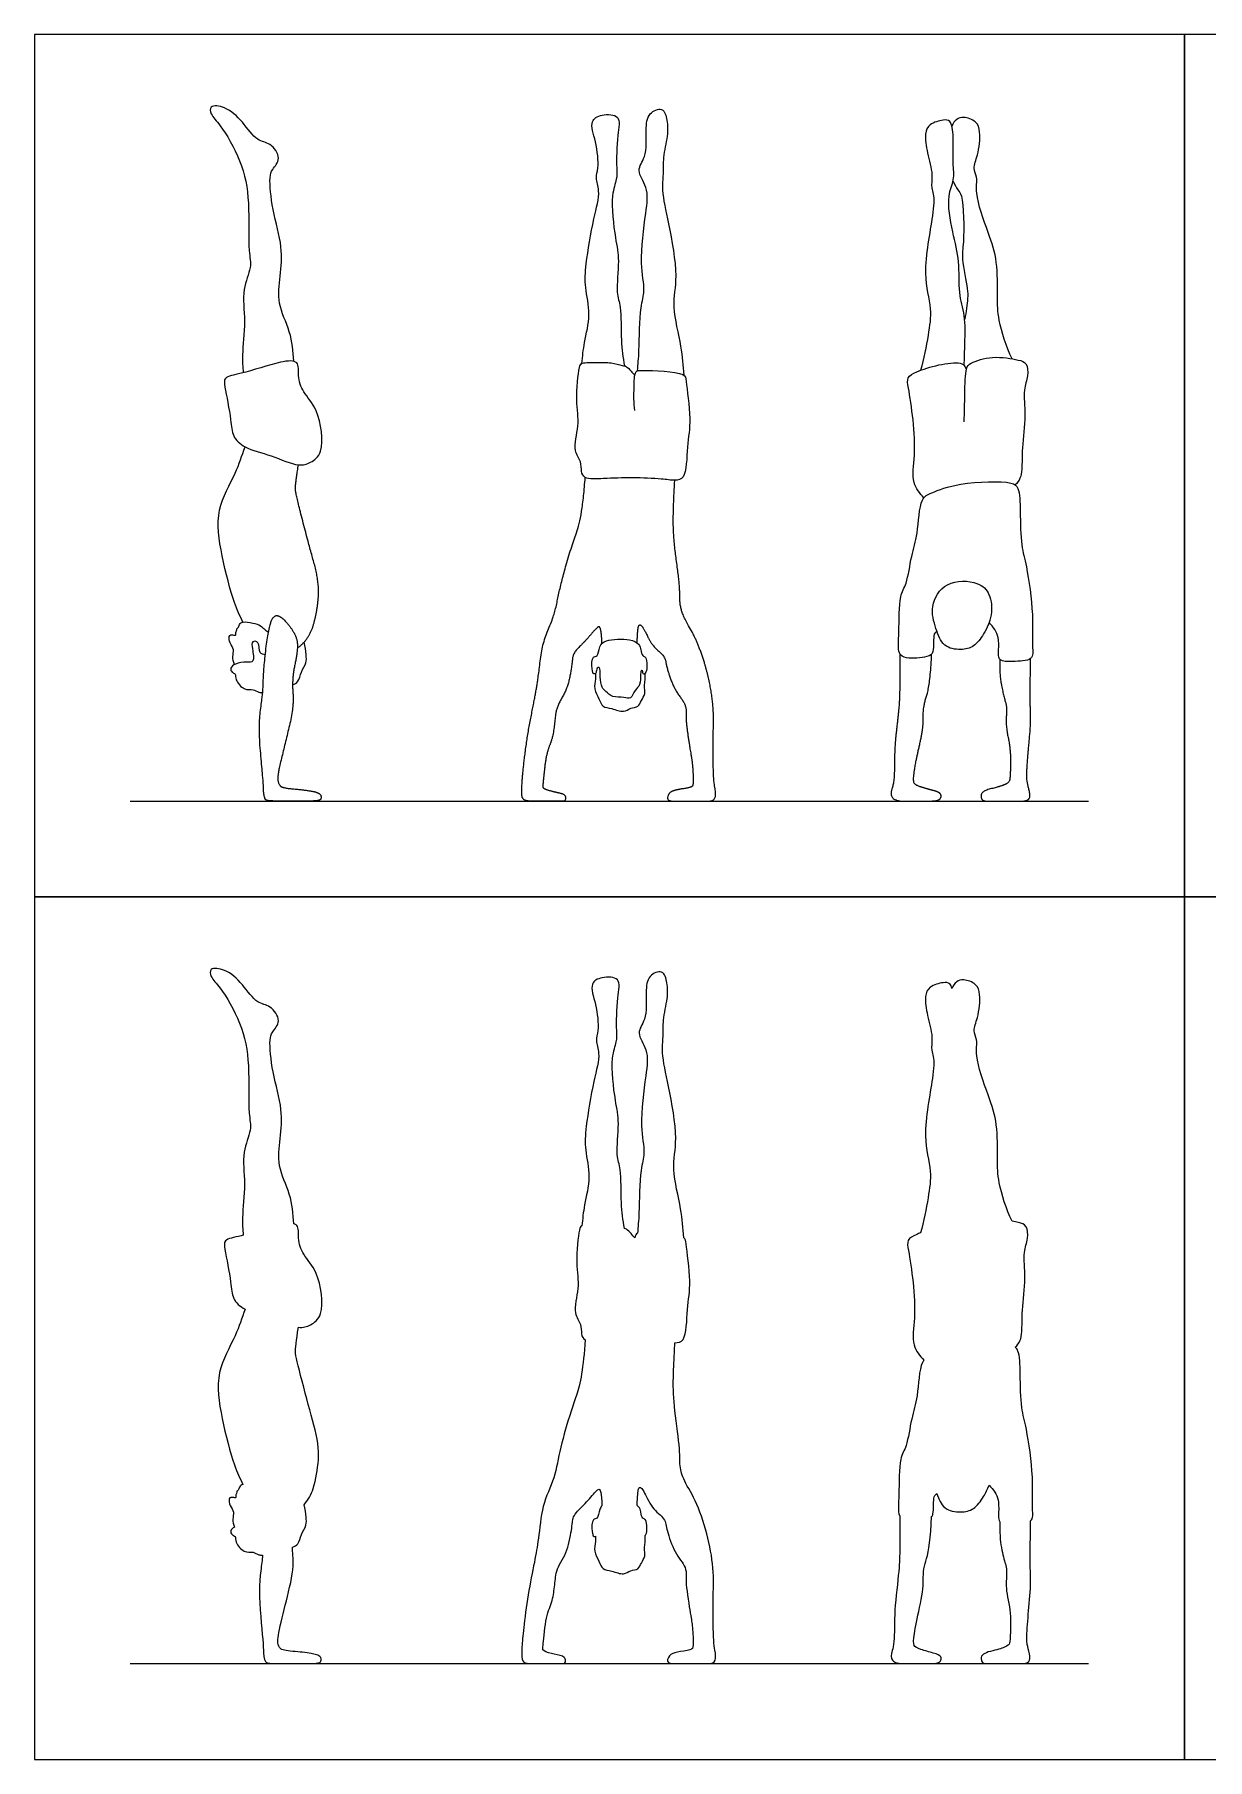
# Model space of a CAD drawing. Header units: millimetres. Extents: x 0.3 to 34.9, y 0.2 to 32.
# Drawn here: x 0.29 to 4.02, y 8.16 to 13.65 of the extents above; entities that cross this region are included whole.
import ezdxf

# ---------------------------------------------------------------- set-up
doc = ezdxf.new("R2010")
doc.units = ezdxf.units.MM
for name, color, linetype, true_color in [('AG-DIAGRAM', 7, 'Continuous', 0xfecc66), ('AG-OUTLINE', 7, 'Continuous', 0x8000ff), ('AG-PEOPLE', 7, 'Continuous', 0x66ccff), ('X-VPRT', 6, 'Continuous', 0xff00ff)]:
    doc.layers.add(name, color=color, linetype=linetype, true_color=true_color)

msp = doc.modelspace()

# ---------------------------------------------------------------- linework, layer by layer
at = {"layer": 'AG-DIAGRAM'}
for points in [[(0.5923, 11.2117), (3.6403, 11.2117)], [(0.5923, 8.4685), (3.6403, 8.4685)]]:
    msp.add_lwpolyline(points, dxfattribs=at)
at = {"layer": 'AG-OUTLINE'}
for points, knots in [([(1.1084, 8.839), (1.1083, 8.8305), (1.1087, 8.8221), (1.112, 8.7856), (1.1085, 8.7517), (1.0896, 8.6721), (1.0806, 8.6351), (1.0638, 8.5665), (1.0602, 8.5449), (1.0629, 8.5272), (1.0656, 8.5207), (1.0739, 8.5124), (1.0869, 8.5094), (1.1307, 8.5059), (1.1504, 8.5035), (1.1856, 8.4976), (1.1955, 8.4933), (1.1999, 8.4821), (1.1997, 8.4775), (1.1944, 8.4703), (1.1787, 8.4685), (1.1213, 8.4685), (1.095, 8.4685), (1.0468, 8.4685), (1.0317, 8.4696), (1.0199, 8.4741), (1.0167, 8.4847), (1.0155, 8.5222), (1.0124, 8.5607), (1.0015, 8.6769), (1.0015, 8.7252), (1.0097, 8.7828), (1.0118, 8.7995), (1.0131, 8.8136), (1.0089, 8.8135), (0.9984, 8.8141), (0.983, 8.8269), (0.9548, 8.8187), (0.9247, 8.854), (0.9287, 8.8743), (0.9141, 8.8774), (0.9091, 8.8918), (0.9172, 8.8998), (0.9232, 8.9029), (0.9203, 8.9111), (0.9156, 8.9284), (0.9244, 8.9506), (0.9084, 8.97), (0.9046, 8.9925), (0.9113, 8.9989), (0.9244, 8.9958), (0.9285, 8.9967), (0.926, 9.0059), (0.9311, 9.0094), (0.93, 9.0176), (0.9364, 9.0197), (0.9385, 9.0315), (0.9453, 9.037), (0.9505, 9.0382), (0.9405, 9.0586), (0.9199, 9.1008), (0.8813, 9.2509), (0.8598, 9.3938), (0.9296, 9.5098), (0.9471, 9.5674), (0.9572, 9.5956), (0.9403, 9.6047), (0.915, 9.6293), (0.9137, 9.6819), (0.893, 9.7826), (0.8885, 9.8192), (0.9227, 9.8239), (0.9491, 9.8305), (0.9514, 9.8311), (0.95, 9.85), (0.9462, 9.8886), (0.9608, 9.9955), (0.9447, 10.0936), (0.9804, 10.1662), (0.9657, 10.2209), (0.9735, 10.3763), (0.9495, 10.5022), (0.8828, 10.6169), (0.8481, 10.649), (0.8433, 10.6844), (0.8994, 10.6769), (0.9501, 10.6315), (0.9929, 10.5662), (1.0383, 10.5644), (1.0757, 10.5126), (1.0424, 10.4777), (1.0333, 10.4499), (1.0433, 10.3448), (1.078, 10.2334), (1.0702, 10.1392), (1.0573, 10.0506), (1.1045, 9.9625), (1.1103, 9.8991), (1.1123, 9.8675), (1.1163, 9.8665), (1.1293, 9.8596), (1.1236, 9.8191), (1.1413, 9.7656), (1.1929, 9.7169), (1.2126, 9.578), (1.1664, 9.5443), (1.1422, 9.5366), (1.1269, 9.5383), (1.12, 9.496), (1.1168, 9.4697), (1.1182, 9.4492), (1.1253, 9.4182), (1.1522, 9.315), (1.1647, 9.2685), (1.1881, 9.1857), (1.1928, 9.1491), (1.188, 9.0856), (1.1825, 9.0551), (1.1678, 9.0061), (1.1581, 8.9887), (1.1447, 8.9739), (1.1484, 8.9612), (1.1514, 8.935), (1.1542, 8.908), (1.1341, 8.8805), (1.129, 8.8475), (1.1146, 8.8413), (1.1084, 8.839)], [-3.408778, -3.408778, -3.408778, -3.408778, -3.353435, -3.353435, -3.167133, -3.167133, -2.980831, -2.980831, -2.794529, -2.794529, -2.608227, -2.608227, -2.421925, -2.421925, -2.235623, -2.235623, -2.049321, -2.049321, -1.863019, -1.863019, -1.676717, -1.676717, -1.490415, -1.490415, -1.304114, -1.304114, -1.117812, -1.117812, -0.93151, -0.93151, -0.745208, -0.745208, -0.652088, -0.652088, -0.652088, -0.497179, -0.269646, -0.001317, 0.275959, 0.483557, 0.659042, 0.840504, 1.03448, 1.03448, 1.03448, 1.296802, 1.533748, 1.785704, 2.020754, 2.157775, 2.341779, 2.428266, 2.570894, 2.692313, 2.825711, 2.944454, 3.113532, 3.299243, 3.299243, 3.299243, 3.723196, 4.356951, 4.976147, 5.555019, 6.041114, 6.041114, 6.041114, 6.403589, 6.777191, 7.301924, 7.571979, 7.942371, 7.976927, 7.976927, 7.976927, 8.363511, 8.892563, 9.409472, 9.845771, 10.223399, 10.852574, 11.455482, 12.034713, 12.385066, 12.625616, 12.956892, 13.394818, 13.834094, 14.167384, 14.534042, 14.857915, 15.128909, 15.644774, 16.211001, 16.704906, 17.180769, 17.683527, 18.183472, 18.183472, 18.183472, 18.287807, 18.614231, 18.99254, 19.428963, 20.009983, 20.365324, 20.686623, 20.686623, 20.686623, 20.957251, 20.957251, 21.227879, 21.227879, 21.498507, 21.498507, 21.769135, 21.769135, 22.039763, 22.039763, 22.224484, 22.224484, 22.224484, 22.547963, 22.809025, 23.103358, 23.391259, 23.620499, 23.620499, 23.620499, 23.620499]), ([(2.3241, 9.4892), (2.3201, 9.4189), (2.3185, 9.3686), (2.3205, 9.3079), (2.3241, 9.2698), (2.3369, 9.178), (2.34, 9.1452), (2.3394, 9.1056), (2.3414, 9.0885), (2.3499, 9.0598), (2.3592, 9.0405), (2.3877, 8.9922), (2.401, 8.9614), (2.4257, 8.8863), (2.4346, 8.8494), (2.4459, 8.7768), (2.4481, 8.7417), (2.4458, 8.6738), (2.4455, 8.6362), (2.4467, 8.5535), (2.4485, 8.5258), (2.4545, 8.4974), (2.4547, 8.4867), (2.4494, 8.4721), (2.4423, 8.4685), (2.419, 8.4685), (2.4016, 8.4685), (2.3555, 8.4685), (2.3362, 8.4685), (2.3054, 8.4685), (2.2988, 8.473), (2.3035, 8.4911), (2.3089, 8.4972), (2.3257, 8.5036), (2.3377, 8.5063), (2.3688, 8.5105), (2.3777, 8.5132), (2.3823, 8.5196), (2.383, 8.5322), (2.3811, 8.576), (2.3796, 8.5926), (2.3755, 8.6151), (2.3718, 8.6385), (2.3609, 8.7097), (2.3588, 8.7352), (2.3613, 8.7659), (2.3555, 8.7816), (2.3297, 8.8138), (2.319, 8.8339), (2.3022, 8.882), (2.2971, 8.8999), (2.2936, 8.9234), (2.2859, 8.9348), (2.2585, 8.9574), (2.247, 8.9728), (2.2281, 9.012), (2.2214, 9.0235), (2.2133, 9.0305), (2.2103, 9.0294), (2.2066, 9.0179), (2.2052, 9.0007), (2.2042, 8.972), (2.2058, 8.9707), (2.2119, 8.9647), (2.2148, 8.9569), (2.216, 8.9509), (2.2161, 8.9508), (2.2178, 8.9417), (2.2193, 8.93), (2.2341, 8.9276), (2.2355, 8.9006), (2.2355, 8.8837), (2.2308, 8.8767), (2.23, 8.8758), (2.2302, 8.8683), (2.2305, 8.8529), (2.2261, 8.8354), (2.2321, 8.8094), (2.2166, 8.7897), (2.2096, 8.7666), (2.182, 8.7666), (2.1612, 8.7482), (2.1243, 8.7651), (2.0928, 8.7661), (2.0839, 8.7955), (2.0652, 8.8243), (2.0726, 8.8568), (2.0715, 8.8685), (2.0714, 8.8742), (2.0701, 8.8733), (2.0643, 8.8715), (2.0596, 8.8897), (2.0595, 8.9312), (2.0812, 8.9268), (2.0821, 8.9559), (2.0892, 8.9674), (2.0924, 8.9704), (2.0916, 8.9905), (2.0903, 9.0049), (2.0865, 9.0219), (2.0838, 9.025), (2.0768, 9.0207), (2.0691, 9.0126), (2.0452, 8.9843), (2.0327, 8.971), (2.0065, 8.9458), (1.9996, 8.9337), (1.9979, 8.9105), (1.9952, 8.8919), (1.9858, 8.8409), (1.9775, 8.8182), (1.9535, 8.7783), (1.9467, 8.7602), (1.9432, 8.7278), (1.9412, 8.7112), (1.9367, 8.6775), (1.9321, 8.6607), (1.9182, 8.6273), (1.913, 8.6029), (1.9062, 8.5387), (1.9043, 8.5203), (1.9035, 8.511), (1.9096, 8.5069), (1.9348, 8.5), (1.9471, 8.4969), (1.9707, 8.4917), (1.9767, 8.4867), (1.9767, 8.4721), (1.974, 8.4685), (1.9633, 8.4685), (1.9501, 8.4685), (1.9078, 8.4685), (1.8894, 8.4685), (1.8584, 8.4685), (1.8483, 8.4702), (1.839, 8.477), (1.8368, 8.4856), (1.8374, 8.5132), (1.8383, 8.5295), (1.8414, 8.5673), (1.8446, 8.5953), (1.8543, 8.6694), (1.8604, 8.7059), (1.8749, 8.7777), (1.8805, 8.8068), (1.8883, 8.8517), (1.8923, 8.8809), (1.9004, 8.9531), (1.9089, 8.9858), (1.9349, 9.0446), (1.9445, 9.075), (1.9567, 9.1379), (1.9654, 9.1737), (1.9881, 9.2542), (1.9998, 9.2904), (2.0237, 9.3547), (2.0328, 9.4132), (2.0392, 9.4982), (2.0318, 9.5022), (2.0251, 9.5177), (2.0284, 9.5498), (1.9971, 9.5838), (2.023, 9.6661), (2.0075, 9.739), (2.018, 9.844), (2.0237, 9.8585), (2.028, 9.8607), (2.0309, 9.883), (2.0348, 9.928), (2.0591, 10.0163), (2.0365, 10.1032), (2.0406, 10.1785), (2.0641, 10.319), (2.0891, 10.406), (2.0704, 10.4507), (2.0836, 10.4836), (2.0753, 10.5648), (2.0505, 10.6322), (2.091, 10.6543), (2.156, 10.6523), (2.139, 10.5831), (2.1385, 10.4836), (2.1409, 10.4457), (2.1182, 10.3928), (2.1338, 10.2568), (2.1497, 10.1911), (2.1351, 10.0848), (2.1552, 10.0414), (2.151, 9.9314), (2.1594, 9.88), (2.1636, 9.8527), (2.1661, 9.8521), (2.1732, 9.85), (2.1828, 9.8383), (2.1928, 9.8273), (2.1969, 9.8226), (2.1977, 9.8267), (2.1998, 9.8332), (2.2033, 9.8362), (2.2055, 9.8372), (2.2072, 9.859), (2.2115, 9.8997), (2.212, 10.039), (2.232, 10.0918), (2.2103, 10.1823), (2.2314, 10.3361), (2.2427, 10.4185), (2.1981, 10.475), (2.2365, 10.5171), (2.2312, 10.6019), (2.2362, 10.6567), (2.288, 10.679), (2.3016, 10.6309), (2.3022, 10.5833), (2.2852, 10.5159), (2.2879, 10.4623), (2.2816, 10.408), (2.3047, 10.3029), (2.3365, 10.1384), (2.3114, 10.0427), (2.3467, 9.9143), (2.3502, 9.854), (2.3528, 9.8233), (2.3589, 9.8191), (2.3598, 9.7987), (2.3781, 9.6785), (2.3619, 9.6036), (2.3616, 9.4934), (2.3343, 9.4892), (2.3241, 9.4892)], [-5.086674, -5.086674, -5.086674, -5.086674, -4.917118, -4.917118, -4.747563, -4.747563, -4.578007, -4.578007, -4.408451, -4.408451, -4.238895, -4.238895, -4.069339, -4.069339, -3.899783, -3.899783, -3.730228, -3.730228, -3.560672, -3.560672, -3.391116, -3.391116, -3.22156, -3.22156, -3.052004, -3.052004, -2.882449, -2.882449, -2.712893, -2.712893, -2.543337, -2.543337, -2.373781, -2.373781, -2.204225, -2.204225, -2.03467, -2.03467, -1.865114, -1.865114, -1.695558, -1.695558, -1.526002, -1.526002, -1.356446, -1.356446, -1.186891, -1.186891, -1.017335, -1.017335, -0.847779, -0.847779, -0.678223, -0.678223, -0.508667, -0.508667, -0.339112, -0.339112, -0.169556, -0.169556, 0, 0, 0, 0.06709, 0.274504, 0.274504, 0.274504, 0.278759, 0.50674, 0.674199, 0.927852, 1.171695, 1.218146, 1.218146, 1.218146, 1.461541, 1.680292, 1.934675, 2.188118, 2.423803, 2.674441, 2.930381, 3.246118, 3.520795, 3.786691, 4.087176, 4.373359, 4.586464, 4.586464, 4.586464, 4.667171, 4.879644, 5.192577, 5.375081, 5.652004, 5.782372, 5.782372, 5.782372, 5.950124, 5.950124, 6.117876, 6.117876, 6.285627, 6.285627, 6.453379, 6.453379, 6.621131, 6.621131, 6.788883, 6.788883, 6.956635, 6.956635, 7.124386, 7.124386, 7.292138, 7.292138, 7.45989, 7.45989, 7.627642, 7.627642, 7.795394, 7.795394, 7.963145, 7.963145, 8.130897, 8.130897, 8.298649, 8.298649, 8.466401, 8.466401, 8.634153, 8.634153, 8.801904, 8.801904, 8.969656, 8.969656, 9.137408, 9.137408, 9.30516, 9.30516, 9.472912, 9.472912, 9.640663, 9.640663, 9.808415, 9.808415, 9.976167, 9.976167, 10.143919, 10.143919, 10.311671, 10.311671, 10.479422, 10.479422, 10.647174, 10.647174, 10.814926, 10.814926, 10.814926, 11.058943, 11.340038, 11.665977, 12.117938, 12.586383, 13.106233, 13.293707, 13.293707, 13.293707, 13.715188, 14.201633, 14.677168, 15.125474, 15.741383, 16.229595, 16.559566, 16.852429, 17.319997, 17.732152, 18.044159, 18.403329, 18.792392, 19.313133, 19.622241, 19.9995, 20.591039, 21.037543, 21.545613, 21.906186, 22.429894, 22.896466, 22.896466, 22.896466, 23.001908, 23.231694, 23.39752, 23.39752, 23.39752, 23.502513, 23.59553, 23.59553, 23.59553, 24.010971, 24.605901, 24.989905, 25.471018, 26.116303, 26.583563, 26.97275, 27.325053, 27.795884, 28.17056, 28.489203, 28.804304, 29.169295, 29.594571, 29.967948, 30.335066, 30.86899, 31.531092, 32.043964, 32.620616, 33.113725, 33.113725, 33.113725, 33.330024, 33.887286, 34.378012, 34.880374, 35.152432, 35.152432, 35.152432, 35.152432]), ([(3.4558, 8.9226), (3.4556, 8.8976), (3.4551, 8.8718), (3.4535, 8.8185), (3.4538, 8.791), (3.4563, 8.7346), (3.4554, 8.7043), (3.4494, 8.6399), (3.4469, 8.6102), (3.4431, 8.5554), (3.443, 8.5377), (3.4467, 8.5216), (3.449, 8.5117), (3.4544, 8.4883), (3.4538, 8.4801), (3.4461, 8.4708), (3.4378, 8.4685), (3.4126, 8.4685), (3.3945, 8.4685), (3.3471, 8.4685), (3.3291, 8.4685), (3.3043, 8.4685), (3.298, 8.4738), (3.298, 8.4951), (3.3081, 8.5028), (3.3482, 8.5123), (3.363, 8.5167), (3.3821, 8.5246), (3.3875, 8.5293), (3.3902, 8.5402), (3.3912, 8.5573), (3.3926, 8.615), (3.3901, 8.6429), (3.3786, 8.6973), (3.3767, 8.7201), (3.3804, 8.7569), (3.3793, 8.7726), (3.3713, 8.7984), (3.3672, 8.8158), (3.3587, 8.8597), (3.3569, 8.887), (3.3575, 8.9198), (3.3543, 8.9244), (3.3533, 8.9436), (3.3559, 8.989), (3.3423, 9.0139), (3.3305, 9.0298), (3.3236, 9.0364), (3.319, 9.0236), (3.3039, 8.9945), (3.2773, 8.9577), (3.2336, 8.948), (3.1782, 8.9569), (3.1635, 8.9916), (3.1575, 9.0095), (3.1543, 9.0064), (3.1437, 9.002), (3.1499, 8.9526), (3.1428, 8.9385), (3.1409, 8.9363), (3.1378, 8.8694), (3.1325, 8.825), (3.1172, 8.7812), (3.1136, 8.7586), (3.1148, 8.7118), (3.111, 8.6826), (3.0945, 8.6121), (3.0889, 8.5844), (3.0831, 8.5439), (3.0828, 8.5314), (3.0874, 8.5218), (3.0947, 8.5175), (3.1194, 8.5096), (3.1323, 8.5059), (3.1594, 8.4989), (3.1673, 8.4948), (3.1721, 8.4855), (3.1715, 8.4807), (3.164, 8.4709), (3.1502, 8.4685), (3.1023, 8.4685), (3.0795, 8.4685), (3.0361, 8.4685), (3.0224, 8.4721), (3.0109, 8.4864), (3.0105, 8.4967), (3.0203, 8.5238), (3.0227, 8.5482), (3.0222, 8.6186), (3.0247, 8.6586), (3.0352, 8.7482), (3.0382, 8.7805), (3.0394, 8.8203), (3.0398, 8.8658), (3.0402, 8.937), (3.0397, 8.9379), (3.0328, 8.9515), (3.039, 9.0081), (3.0357, 9.121), (3.0637, 9.1591), (3.0755, 9.2516), (3.0988, 9.3153), (3.1008, 9.4094), (3.1146, 9.4313), (3.1163, 9.4334), (3.1029, 9.4472), (3.075, 9.4811), (3.09, 9.5713), (3.0838, 9.6778), (3.0686, 9.7787), (3.0605, 9.8172), (3.0839, 9.83), (3.1014, 9.8371), (3.1056, 9.8387), (3.1163, 9.8753), (3.1298, 9.9501), (3.1437, 10.0371), (3.1077, 10.1469), (3.1457, 10.3235), (3.1495, 10.3978), (3.1382, 10.4191), (3.146, 10.4641), (3.1269, 10.5289), (3.1168, 10.5892), (3.1322, 10.624), (3.1763, 10.6358), (3.1981, 10.6355), (3.2038, 10.6222), (3.2054, 10.6161), (3.2084, 10.6242), (3.2197, 10.6394), (3.2434, 10.6464), (3.2848, 10.6319), (3.2977, 10.5956), (3.2897, 10.5236), (3.2708, 10.4824), (3.2888, 10.4514), (3.2761, 10.3983), (3.3227, 10.2741), (3.3519, 10.1865), (3.3493, 10.0729), (3.3518, 9.9983), (3.3777, 9.9138), (3.3972, 9.8754), (3.4042, 9.8741), (3.4242, 9.8699), (3.4457, 9.8639), (3.4486, 9.8184), (3.4304, 9.7753), (3.442, 9.6932), (3.4275, 9.5957), (3.4291, 9.5264), (3.4243, 9.4953), (3.4132, 9.4805), (3.407, 9.4747), (3.411, 9.4718), (3.421, 9.4568), (3.4227, 9.3865), (3.4246, 9.2805), (3.4444, 9.215), (3.4658, 9.0624), (3.4596, 8.9676), (3.4643, 8.9304), (3.4558, 8.9226)], [-2.973498, -2.973498, -2.973498, -2.973498, -2.824823, -2.824823, -2.676148, -2.676148, -2.527473, -2.527473, -2.378798, -2.378798, -2.230124, -2.230124, -2.081449, -2.081449, -1.932774, -1.932774, -1.784099, -1.784099, -1.635424, -1.635424, -1.486749, -1.486749, -1.338074, -1.338074, -1.189399, -1.189399, -1.040724, -1.040724, -0.892049, -0.892049, -0.743375, -0.743375, -0.5947, -0.5947, -0.446025, -0.446025, -0.29735, -0.29735, -0.148675, -0.148675, 0, 0, 0, 0.210403, 0.56528, 0.837637, 1.111984, 1.111984, 1.111984, 1.368371, 1.730539, 2.063958, 2.433949, 2.778214, 2.778214, 2.778214, 2.96379, 3.343595, 3.43467, 3.43467, 3.43467, 3.613522, 3.613522, 3.792374, 3.792374, 3.971227, 3.971227, 4.150079, 4.150079, 4.328931, 4.328931, 4.507784, 4.507784, 4.686636, 4.686636, 4.865488, 4.865488, 5.044341, 5.044341, 5.223193, 5.223193, 5.402045, 5.402045, 5.580898, 5.580898, 5.75975, 5.75975, 5.938602, 5.938602, 6.117455, 6.117455, 6.296307, 6.296307, 6.475159, 6.475159, 6.475159, 6.506077, 6.924361, 7.467496, 7.819686, 8.29544, 8.745246, 9.272802, 9.340656, 9.340656, 9.340656, 9.730187, 10.205475, 10.751313, 11.270159, 11.561852, 11.85647, 11.944698, 11.944698, 11.944698, 12.492942, 12.964933, 13.511686, 14.206982, 14.634027, 14.867274, 15.199318, 15.629404, 16.027761, 16.323819, 16.661177, 16.901297, 17.043108, 17.043108, 17.043108, 17.304506, 17.551695, 17.872298, 18.178878, 18.615712, 18.953379, 19.23297, 19.599008, 20.182634, 20.69272, 21.223645, 21.674769, 22.257693, 22.257693, 22.257693, 22.384752, 22.654387, 22.970613, 23.320923, 23.782109, 24.301819, 24.725692, 25.005042, 25.264056, 25.264056, 25.264056, 25.411401, 25.851572, 26.380755, 26.813522, 27.44698, 27.961563, 28.283403, 28.283403, 28.283403, 28.283403])]:
    msp.add_open_spline(points, degree=3, knots=knots, dxfattribs=at)
at = {"layer": 'AG-PEOPLE'}
for points, knots in [([(1.1123, 12.6107), (1.1103, 12.6423), (1.1045, 12.7057), (1.0573, 12.7938), (1.0702, 12.8824), (1.078, 12.9766), (1.0433, 13.088), (1.0333, 13.1931), (1.0424, 13.2209), (1.0757, 13.2558), (1.0383, 13.3076), (0.9929, 13.3094), (0.9501, 13.3747), (0.8994, 13.4201), (0.8433, 13.4276), (0.8481, 13.3922), (0.8828, 13.3601), (0.9495, 13.2454), (0.9735, 13.1195), (0.9657, 12.9641), (0.9804, 12.9094), (0.9447, 12.8368), (0.9608, 12.7387), (0.9462, 12.6318), (0.95, 12.5932), (0.9514, 12.5743)], [0, 0, 0, 0, 0.499945, 1.002703, 1.478566, 1.972471, 2.538698, 3.054563, 3.325557, 3.64943, 4.016088, 4.349378, 4.788654, 5.22658, 5.557857, 5.798406, 6.148759, 6.72799, 7.330899, 7.960074, 8.337701, 8.774, 9.290909, 9.819961, 10.206545, 10.206545, 10.206545, 10.206545]), ([(2.028, 12.6039), (2.0309, 12.6262), (2.0348, 12.6712), (2.0591, 12.7595), (2.0365, 12.8464), (2.0406, 12.9217), (2.0641, 13.0622), (2.0891, 13.1492), (2.0704, 13.1939), (2.0836, 13.2268), (2.0753, 13.308), (2.0505, 13.3754), (2.091, 13.3975), (2.156, 13.3955), (2.139, 13.3263), (2.1385, 13.2268), (2.1409, 13.1889), (2.1182, 13.136), (2.1338, 13), (2.1497, 12.9343), (2.1351, 12.828), (2.1552, 12.7846), (2.151, 12.6746), (2.1594, 12.6232), (2.1636, 12.5959)], [0, 0, 0, 0, 0.421481, 0.907925, 1.38346, 1.831766, 2.447676, 2.935888, 3.265859, 3.558722, 4.02629, 4.438445, 4.750451, 5.109621, 5.498684, 6.019426, 6.328534, 6.705793, 7.297332, 7.743835, 8.251905, 8.612478, 9.136186, 9.602759, 9.602759, 9.602759, 9.602759]), ([(2.2055, 12.5804), (2.2072, 12.6022), (2.2115, 12.6429), (2.212, 12.7822), (2.232, 12.835), (2.2103, 12.9255), (2.2314, 13.0793), (2.2427, 13.1617), (2.1981, 13.2182), (2.2365, 13.2603), (2.2312, 13.3451), (2.2362, 13.3999), (2.288, 13.4222), (2.3016, 13.3741), (2.3022, 13.3265), (2.2852, 13.2591), (2.2879, 13.2055), (2.2816, 13.1512), (2.3047, 13.0461), (2.3365, 12.8816), (2.3114, 12.7859), (2.3467, 12.6575), (2.3502, 12.5972), (2.3528, 12.5665)], [0, 0, 0, 0, 0.415441, 1.010372, 1.394375, 1.875488, 2.520773, 2.988034, 3.37722, 3.729524, 4.200355, 4.57503, 4.893673, 5.208774, 5.573765, 5.999042, 6.372418, 6.739536, 7.27346, 7.935562, 8.448434, 9.025086, 9.518195, 9.518195, 9.518195, 9.518195]), ([(3.3972, 12.6186), (3.3777, 12.657), (3.3518, 12.7415), (3.3493, 12.8161), (3.3519, 12.9297), (3.3227, 13.0173), (3.2761, 13.1415), (3.2888, 13.1946), (3.2708, 13.2256), (3.2897, 13.2668), (3.2977, 13.3388), (3.2848, 13.3751), (3.2434, 13.3896), (3.2197, 13.3826), (3.2084, 13.3674), (3.2054, 13.3593)], [0, 0, 0, 0, 0.582924, 1.034048, 1.564972, 2.075058, 2.658684, 3.024722, 3.304313, 3.64198, 4.078815, 4.385394, 4.705998, 4.953186, 5.214584, 5.214584, 5.214584, 5.214584]), ([(3.2444, 12.597), (3.2456, 12.6209), (3.246, 12.6679), (3.2497, 12.7574), (3.2242, 12.8288), (3.232, 12.9304), (3.2066, 13.0193), (3.1871, 13.1355), (3.2151, 13.1865), (3.2073, 13.2433), (3.2114, 13.3202), (3.2048, 13.3786), (3.1763, 13.379), (3.1322, 13.3672), (3.1168, 13.3324), (3.1269, 13.2721), (3.146, 13.2073), (3.1382, 13.1623), (3.1495, 13.141), (3.1457, 13.0667), (3.1077, 12.8901), (3.1437, 12.7803), (3.1298, 12.6933), (3.1163, 12.6185), (3.1056, 12.5819)], [0, 0, 0, 0, 0.433916, 0.912195, 1.35916, 1.864839, 2.371555, 2.917543, 3.293951, 3.672321, 4.136964, 4.500674, 4.740793, 5.078152, 5.37421, 5.772567, 6.202653, 6.534697, 6.767944, 7.194989, 7.890285, 8.437038, 8.909029, 9.457272, 9.457272, 9.457272, 9.457272]), ([(3.209, 13.1836), (3.2138, 13.1744), (3.2233, 13.1538), (3.2428, 13.1393), (3.2449, 12.9835), (3.2339, 12.9408), (3.2567, 12.8404), (3.2558, 12.8124), (3.2515, 12.766), (3.246, 12.7445)], [0, 0, 0, 0, 0.285498, 0.533938, 1.151079, 1.539634, 2.034022, 2.324271, 2.742353, 2.742353, 2.742353, 2.742353]), ([(3.2448, 12.4182), (3.2446, 12.4481), (3.2473, 12.503), (3.247, 12.5878), (3.2662, 12.6076), (3.3353, 12.6303), (3.414, 12.616), (3.4457, 12.6071), (3.4486, 12.5616), (3.4304, 12.5185), (3.442, 12.4364), (3.4275, 12.3389), (3.4291, 12.2696), (3.4243, 12.2385), (3.4132, 12.2237), (3.407, 12.2179)], [0, 0, 0, 0, 0.486143, 0.941636, 1.190066, 1.619147, 2.083526, 2.353161, 2.669387, 3.019697, 3.480883, 4.000593, 4.424466, 4.703817, 4.962831, 4.962831, 4.962831, 4.962831]), ([(1.1269, 12.2815), (1.1037, 12.284), (1.0404, 12.3136), (0.9569, 12.3317), (0.915, 12.3725), (0.9137, 12.4251), (0.893, 12.5258), (0.8885, 12.5624), (0.9507, 12.5709), (1.063, 12.61), (1.1312, 12.616), (1.1236, 12.5623), (1.1413, 12.5088), (1.1929, 12.4601), (1.2126, 12.3212), (1.1664, 12.2875), (1.1422, 12.2798), (1.1269, 12.2815)], [0, 0, 0, 0, 0.488787, 0.970978, 1.333453, 1.707055, 2.231788, 2.501843, 2.872236, 3.457352, 3.825853, 4.152277, 4.530586, 4.967009, 5.548029, 5.90337, 6.224669, 6.224669, 6.224669, 6.224669]), ([(2.1964, 12.454), (2.1936, 12.4786), (2.1945, 12.5236), (2.1954, 12.5813), (2.2236, 12.5828), (2.3586, 12.5775), (2.3592, 12.5455), (2.3781, 12.4217), (2.3619, 12.3468), (2.3616, 12.2366), (2.3223, 12.2305), (2.2785, 12.2379), (2.188, 12.2408), (2.1028, 12.2386), (2.0368, 12.2339), (2.0251, 12.2609), (2.0284, 12.293), (1.9971, 12.327), (2.023, 12.4093), (2.0075, 12.4822), (2.0182, 12.5891), (2.0269, 12.609), (2.0794, 12.6049), (2.1201, 12.6089), (2.1557, 12.5966), (2.1714, 12.5953), (2.1828, 12.5815), (2.1928, 12.5705), (2.1969, 12.5658)], [0, 0, 0, 0, 0.441315, 0.79714, 1.049134, 1.625074, 1.879381, 2.436644, 2.927369, 3.429732, 3.701789, 4.041568, 4.529796, 5.022716, 5.414799, 5.658816, 5.939912, 6.265851, 6.717812, 7.186256, 7.706106, 7.915353, 8.267354, 8.612469, 8.917923, 9.113625, 9.343411, 9.509237, 9.509237, 9.509237, 9.509237]), ([(3.1163, 12.1766), (3.1029, 12.1904), (3.075, 12.2243), (3.09, 12.3145), (3.0838, 12.421), (3.0686, 12.5219), (3.0605, 12.5604), (3.0961, 12.5799), (3.1606, 12.6009), (3.2311, 12.6096), (3.247, 12.5958), (3.2503, 12.5865), (3.2508, 12.5821)], [0, 0, 0, 0, 0.389531, 0.86482, 1.410658, 1.929503, 2.221196, 2.515814, 2.955259, 3.379685, 3.593257, 3.780742, 3.780742, 3.780742, 3.780742]), ([(0.9505, 11.7814), (0.9405, 11.8018), (0.9199, 11.844), (0.8813, 11.9941), (0.8598, 12.137), (0.9296, 12.253), (0.9471, 12.3106), (0.9572, 12.3388)], [0, 0, 0, 0, 0.423953, 1.057708, 1.676904, 2.255776, 2.741871, 2.741871, 2.741871, 2.741871]), ([(3.1575, 11.7527), (3.1543, 11.7496), (3.1437, 11.7452), (3.1514, 11.6831), (3.1264, 11.6685), (3.0604, 11.6632), (3.0313, 11.6813), (3.039, 11.7513), (3.0357, 11.8642), (3.0637, 11.9023), (3.0755, 11.9948), (3.0988, 12.0585), (3.1013, 12.175), (3.1442, 12.1944), (3.2298, 12.2268), (3.3931, 12.2318), (3.4208, 12.2079), (3.4227, 12.1297), (3.4246, 12.0237), (3.4444, 11.9582), (3.4658, 11.8056), (3.4596, 11.7108), (3.4665, 11.6562), (3.3988, 11.6566), (3.355, 11.6547), (3.3532, 11.6847), (3.3559, 11.7322), (3.3423, 11.7571), (3.3305, 11.773), (3.3236, 11.7796)], [0, 0, 0, 0, 0.185576, 0.565381, 0.825776, 1.236784, 1.503303, 1.921586, 2.464721, 2.816912, 3.292665, 3.742471, 4.270027, 4.586632, 5.089185, 5.736742, 6.010008, 6.450179, 6.979362, 7.412129, 8.045587, 8.56017, 8.88201, 9.272929, 9.593971, 9.841687, 10.196564, 10.468921, 10.743268, 10.743268, 10.743268, 10.743268]), ([(3.3233, 11.8685), (3.3161, 11.885), (3.2888, 11.9129), (3.1823, 11.9161), (3.1333, 11.8315), (3.1537, 11.7625), (3.1753, 11.7005), (3.2336, 11.6912), (3.2773, 11.7009), (3.3083, 11.7438), (3.3362, 11.8023), (3.3313, 11.8502), (3.3233, 11.8685)], [0, 0, 0, 0, 0.370582, 0.86698, 1.336008, 1.767498, 2.165153, 2.535144, 2.868563, 3.230731, 3.644811, 4.057417, 4.057417, 4.057417, 4.057417]), ([(0.9232, 11.6461), (0.9203, 11.6543), (0.9156, 11.6716), (0.9244, 11.6938), (0.9084, 11.7132), (0.9046, 11.7357), (0.9113, 11.7421), (0.9244, 11.739), (0.9285, 11.7399), (0.926, 11.7491), (0.9311, 11.7526), (0.93, 11.7608), (0.9364, 11.7629), (0.9385, 11.7748), (0.951, 11.7847), (0.982, 11.7781), (1.0072, 11.7718), (1.0191, 11.7568), (1.0275, 11.7519), (1.0316, 11.7494)], [0, 0, 0, 0, 0.262322, 0.499268, 0.751224, 0.986274, 1.123295, 1.307299, 1.393785, 1.536414, 1.657833, 1.791231, 1.909974, 2.079051, 2.269395, 2.554094, 2.818173, 3.034888, 3.228095, 3.228095, 3.228095, 3.228095]), ([(1.0217, 11.6775), (1.0158, 11.6784), (0.9989, 11.6794), (1.0051, 11.7202), (0.9764, 11.7219), (0.9804, 11.6954), (0.9886, 11.652), (0.9614, 11.6548), (0.9264, 11.6509), (0.9088, 11.6359), (0.9141, 11.6206), (0.9287, 11.6175), (0.9247, 11.5972), (0.9548, 11.5619), (0.983, 11.5701), (0.9984, 11.5573), (1.0089, 11.5567), (1.0131, 11.5568)], [0, 0, 0, 0, 0.21585, 0.507473, 0.712196, 0.956812, 1.272362, 1.49798, 1.809489, 2.037554, 2.219016, 2.394501, 2.602099, 2.879375, 3.147704, 3.375237, 3.530146, 3.530146, 3.530146, 3.530146]), ([(1.1084, 11.5822), (1.1146, 11.5845), (1.129, 11.5907), (1.1341, 11.6237), (1.1542, 11.6512), (1.1514, 11.6782), (1.1484, 11.7044), (1.1447, 11.7171)], [0, 0, 0, 0, 0.22924, 0.517142, 0.811474, 1.072536, 1.396016, 1.396016, 1.396016, 1.396016]), ([(2.216, 11.6941), (2.2161, 11.694), (2.2178, 11.6849), (2.2193, 11.6732), (2.2341, 11.6708), (2.2355, 11.6438), (2.2355, 11.6233), (2.2224, 11.6111), (2.2225, 11.6266), (2.2165, 11.6293), (2.2143, 11.6134), (2.2163, 11.5806), (2.1964, 11.5661), (2.1853, 11.5348), (2.1616, 11.5437), (2.1252, 11.5402), (2.1053, 11.5601), (2.0903, 11.5733), (2.0861, 11.6049), (2.0869, 11.6404), (2.0755, 11.6347), (2.0744, 11.6246), (2.0734, 11.6181), (2.0649, 11.6124), (2.0596, 11.6329), (2.0595, 11.6744), (2.0812, 11.67), (2.0824, 11.7062), (2.105, 11.7267), (2.18, 11.7296), (2.2103, 11.7139), (2.2153, 11.6987), (2.2164, 11.692)], [-4.237555, -4.237555, -4.237555, -4.237555, -4.2333, -4.005319, -3.83786, -3.584207, -3.340363, -3.177758, -3.010299, -2.914613, -2.731043, -2.439976, -2.187965, -1.919836, -1.687534, -1.38078, -1.118122, -0.897143, -0.598965, -0.32052, -0.193544, 0, 0, 0.158106, 0.37058, 0.683513, 0.866017, 1.14294, 1.417798, 1.855795, 2.147198, 2.378672, 2.378672, 2.378672, 2.378672]), ([(2.0714, 11.6174), (2.0715, 11.6117), (2.0726, 11.6), (2.0652, 11.5675), (2.0839, 11.5387), (2.0928, 11.5093), (2.1243, 11.5083), (2.1612, 11.4914), (2.182, 11.5098), (2.2096, 11.5098), (2.2166, 11.5329), (2.2321, 11.5526), (2.2261, 11.5786), (2.2305, 11.5961), (2.2302, 11.6115), (2.23, 11.619)], [0, 0, 0, 0, 0.213105, 0.499288, 0.799773, 1.065669, 1.340346, 1.656083, 1.912023, 2.162661, 2.398347, 2.651789, 2.906172, 3.124923, 3.368319, 3.368319, 3.368319, 3.368319])]:
    msp.add_open_spline(points, degree=3, knots=knots, dxfattribs=at)
for points in [[(1.1235, 11.6981), (1.1607, 11.7255), (1.1868, 11.8129), (1.1939, 11.9082), (1.1589, 12.0324), (1.1185, 12.1872), (1.1165, 12.218), (1.1269, 12.2815)], [(2.0924, 11.7136), (2.0913, 11.7438), (2.0855, 11.7693), (2.0751, 11.7628), (2.0392, 11.7205), (2, 11.6827), (1.9975, 11.6479), (1.9835, 11.5713), (1.9476, 11.5115), (1.9423, 11.4629), (1.9356, 11.4122), (1.9147, 11.3622), (1.9045, 11.2659), (1.9033, 11.2519), (1.9411, 11.2414), (1.9767, 11.2336), (1.9767, 11.2117), (1.9606, 11.2117), (1.8972, 11.2117), (1.8506, 11.2117), (1.8367, 11.2219), (1.8375, 11.2632), (1.8422, 11.32), (1.8568, 11.4312), (1.8786, 11.5388), (1.8902, 11.6061), (1.9024, 11.7143), (1.9414, 11.8025), (1.9598, 11.8968), (1.9938, 12.0176), (2.0296, 12.1139), (2.0392, 12.2414)], [(2.2042, 11.7152), (2.2057, 11.7583), (2.2112, 11.7754), (2.2234, 11.765), (2.2517, 11.7062), (2.2927, 11.6724), (2.2979, 11.6372), (2.3233, 11.565), (2.362, 11.5167), (2.3582, 11.4707), (2.3745, 11.3639), (2.3806, 11.3302), (2.3835, 11.2644), (2.3765, 11.2548), (2.33, 11.2484), (2.3046, 11.2388), (2.2977, 11.2117), (2.3439, 11.2117), (2.4132, 11.2117), (2.4481, 11.2117), (2.456, 11.2336), (2.4469, 11.276), (2.4452, 11.4), (2.4487, 11.5019), (2.4318, 11.6107), (2.3949, 11.7234), (2.3521, 11.7958), (2.3393, 11.8389), (2.3401, 11.8983), (2.3209, 12.0359), (2.318, 12.127), (2.3241, 12.2324)], [(1.0633, 11.8009), (1.048, 11.8066), (1.0298, 11.7521), (1.0152, 11.6186), (1.0152, 11.5645), (0.9988, 11.4491), (1.0152, 11.2748), (1.017, 11.2185), (1.0347, 11.2117), (1.107, 11.2117), (1.1931, 11.2117), (1.201, 11.2225), (1.1944, 11.2393), (1.1416, 11.2482), (1.076, 11.2535), (1.0635, 11.2659), (1.0595, 11.2926), (1.0848, 11.3955), (1.1132, 11.5148), (1.1057, 11.5991), (1.1247, 11.6878), (1.1225, 11.7366), (1.0786, 11.7951), (1.0633, 11.8009)], [(3.0402, 11.6802), (3.0397, 11.5734), (3.0379, 11.5138), (3.0221, 11.3794), (3.0228, 11.2738), (3.008, 11.2332), (3.0253, 11.2117), (3.0903, 11.2117), (3.1622, 11.2117), (3.1733, 11.2264), (3.1661, 11.2404), (3.1255, 11.2508), (3.0885, 11.2626), (3.0817, 11.277), (3.0903, 11.3377), (3.1151, 11.4434), (3.1133, 11.5134), (3.1363, 11.5792), (3.1409, 11.6795)], [(3.3575, 11.663), (3.3565, 11.6138), (3.3693, 11.548), (3.3813, 11.5093), (3.3757, 11.454), (3.3929, 11.3726), (3.3909, 11.2861), (3.3868, 11.2698), (3.3583, 11.2579), (3.298, 11.2436), (3.298, 11.2117), (3.3353, 11.2117), (3.4063, 11.2117), (3.4441, 11.2117), (3.4558, 11.2256), (3.4476, 11.2608), (3.4421, 11.285), (3.4479, 11.367), (3.4569, 11.4636), (3.4532, 11.5483), (3.4555, 11.6284), (3.4558, 11.6658)]]:
    msp.add_open_spline(points, degree=2, dxfattribs=at)
at = {"layer": 'X-VPRT'}
for points in [[(0.2875, 13.6501), (0.2875, 10.9069), (3.9451, 10.9069), (3.9451, 13.6501)], [(3.9451, 13.6501), (3.9451, 10.9069), (7.6027, 10.9069), (7.6027, 13.6501)], [(0.2875, 10.9069), (0.2875, 8.1637), (3.9451, 8.1637), (3.9451, 10.9069)], [(3.9451, 10.9069), (3.9451, 8.1637), (7.6027, 8.1637), (7.6027, 10.9069)]]:
    msp.add_lwpolyline(points, close=True, dxfattribs=at)

doc.saveas('drawing.dxf')
